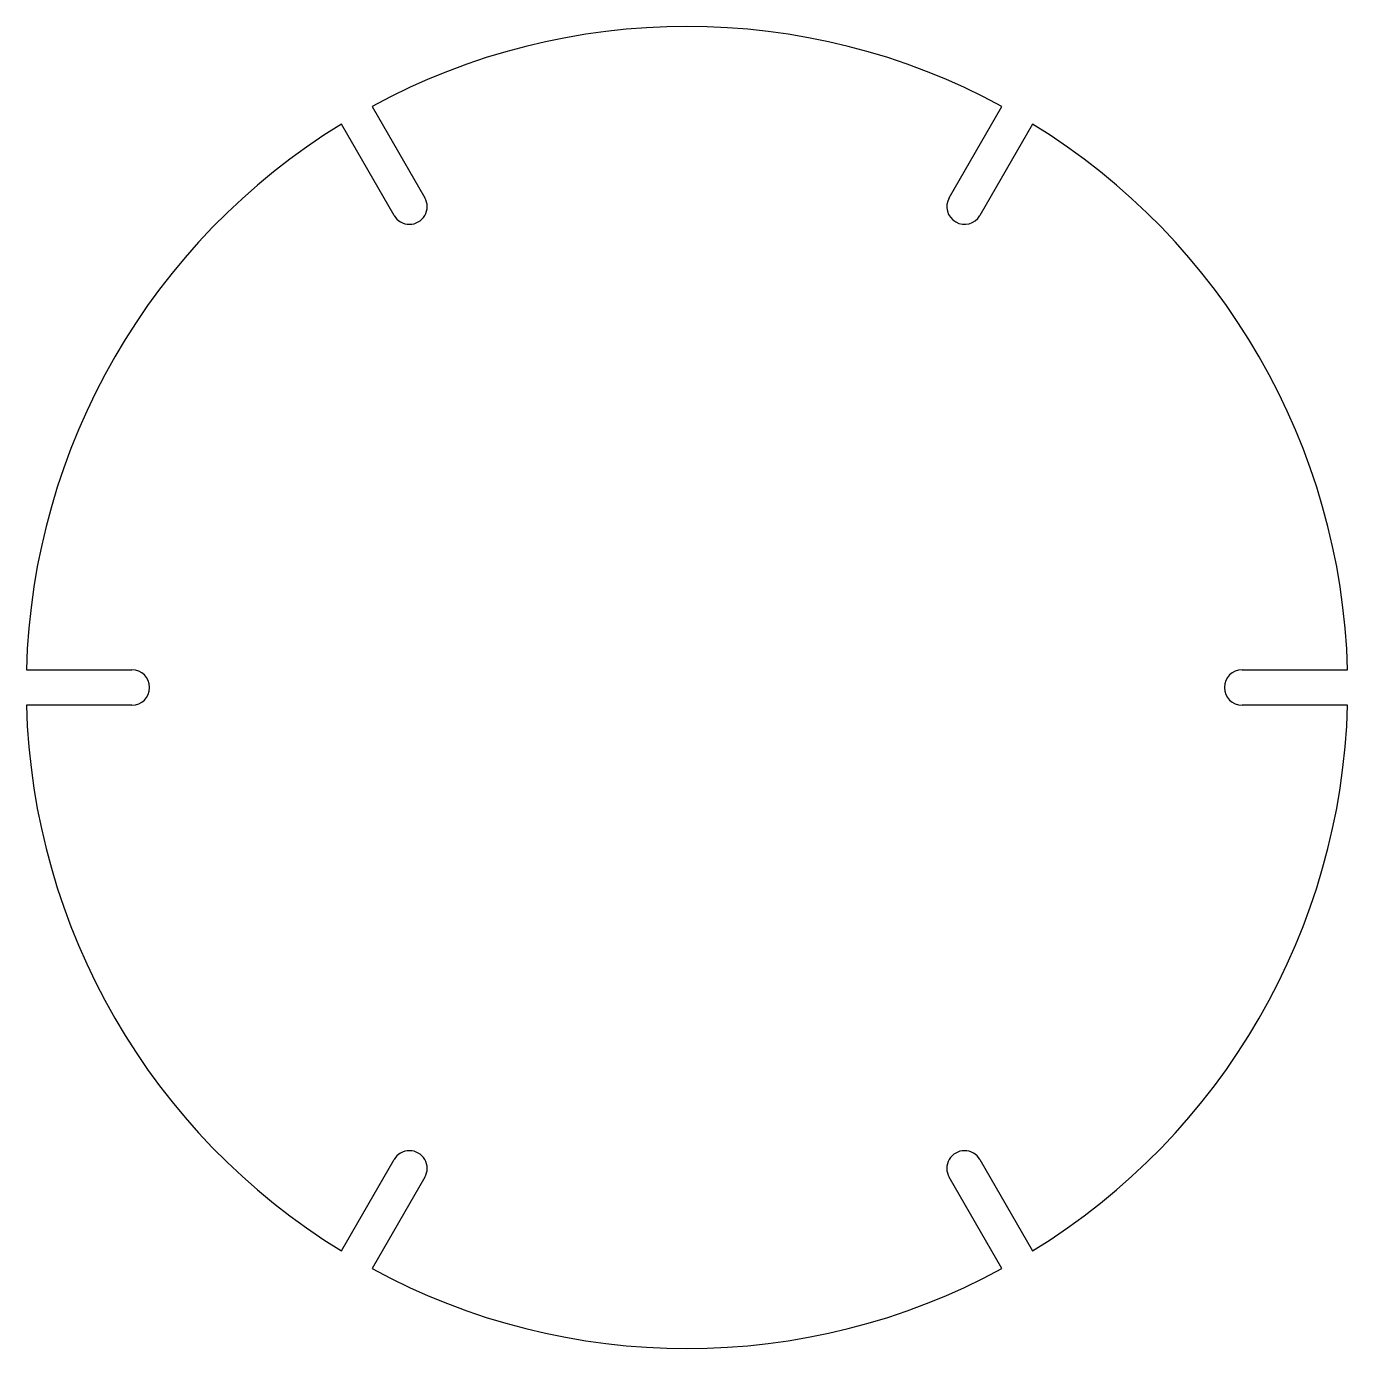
# Model space of a CAD drawing. Header units: millimetres. Extents: x -75 to 75, y -75 to 75.
import ezdxf

# ---------------------------------------------------------------- set-up
doc = ezdxf.new("R2010")
doc.units = ezdxf.units.MM
doc.layers.get('0').update_dxf_attribs({"linetype": 'CONTINUOUS'})

msp = doc.modelspace()

# ---------------------------------------------------------------- linework, layer by layer
for p, q in [((-35.75, 65.93, 4.06), (-29.76, 55.56, 4.06)), ((29.76, 55.56, 4.06), (35.75, 65.93, 4.06)), ((-33.24, 53.55, 4.06), (-39.23, 63.92, 4.06)), ((39.23, 63.92, 4.06), (33.24, 53.55, 4.06)), ((-74.97, 2.01, 4.06), (-63, 2.01, 4.06)), ((63, 2.01, 4.06), (74.97, 2.01, 4.06)), ((-63, -2.01, 4.06), (-74.97, -2.01, 4.06)), ((74.97, -2.01, 4.06), (63, -2.01, 4.06)), ((-39.23, -63.92, 4.06), (-33.24, -53.55, 4.06)), ((33.24, -53.55, 4.06), (39.23, -63.92, 4.06)), ((-29.76, -55.56, 4.06), (-35.75, -65.93, 4.06)), ((35.75, -65.93, 4.06), (29.76, -55.56, 4.06))]:
    msp.add_line(p, q)
for centre, radius, start, end in [((0, 0, 4.06), 75, 61.5357, 118.4643), ((0, 0, 4.06), 75, 121.5357, 178.4643), ((0, 0, 4.06), 75, 1.5357, 58.4643), ((-31.5, 54.56, 4.06), 2.01, -150, 30), ((31.5, 54.56, 4.06), 2.01, 150, 330), ((-63, 0, 4.06), 2.01, -90, 90), ((63, 0, 4.06), 2.01, 90, 270), ((0, 0, 4.06), 75, 181.5357, 238.4643), ((0, 0, 4.06), 75, 301.5357, 358.4643), ((-31.5, -54.56, 4.06), 2.01, -30, 150), ((31.5, -54.56, 4.06), 2.01, 30, 210), ((0, 0, 4.06), 75, 241.5357, 298.4643)]:
    msp.add_arc(centre, radius, start, end)

doc.saveas('drawing.dxf')
